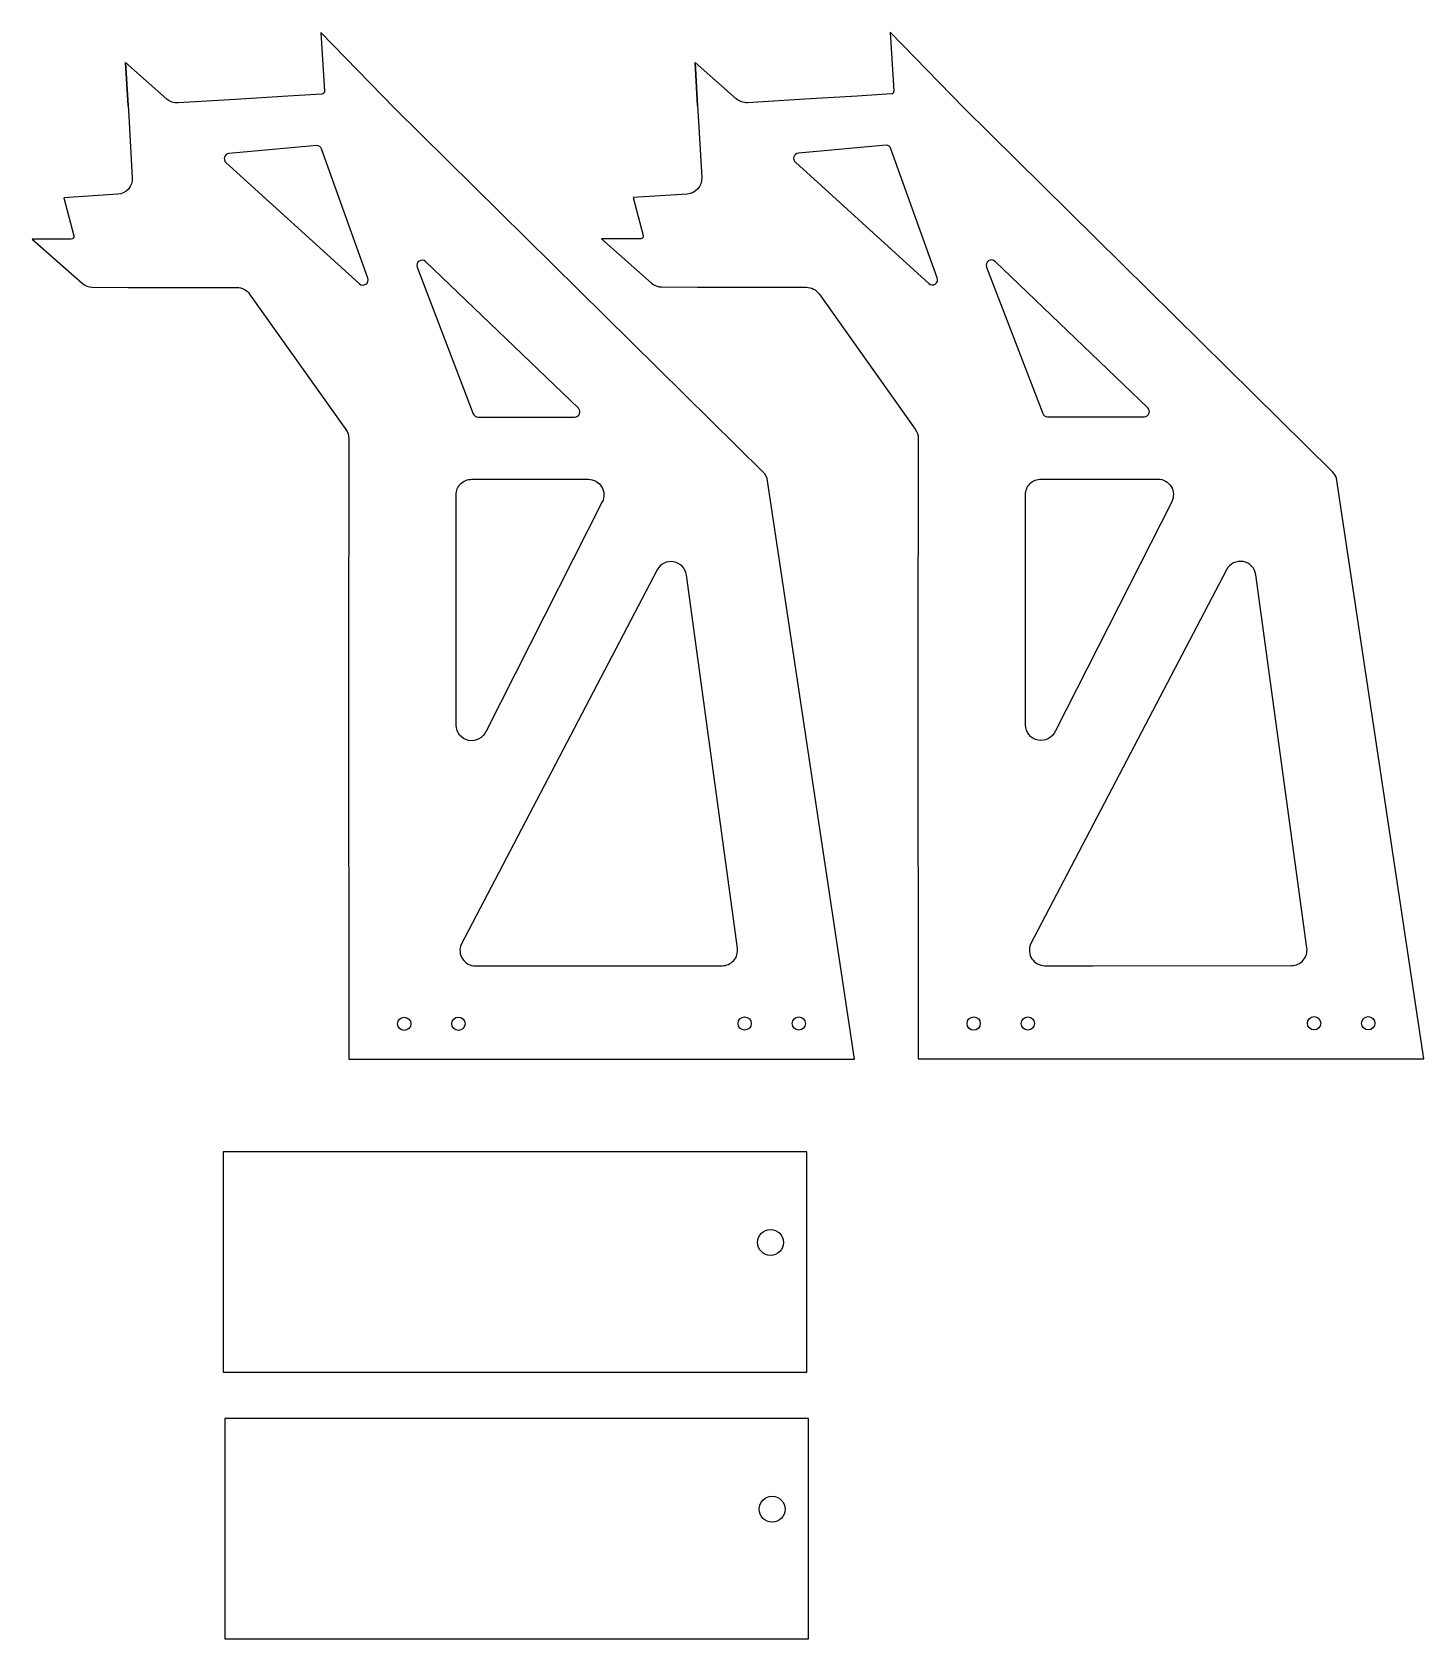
# Model space of a CAD drawing. Header units: inches. Extents: x 0 to 26.8, y 0.8 to 31.8.
import ezdxf

# ---------------------------------------------------------------- set-up
doc = ezdxf.new("R2010")
doc.units = ezdxf.units.IN
doc.header["$MEASUREMENT"] = 0
doc.layers.add('LAYER1', color=7, linetype='Continuous')

msp = doc.modelspace()

# ---------------------------------------------------------------- linework, layer by layer
at = {"color": 7}
for points in [[(15.834, 11.997), (14.16, 23.147, 0.162061), (14.074, 23.316), (6.967, 30.334), (5.546, 31.794), (5.615, 30.655, -0.414339), (5.569, 30.602), (4.912, 30.562), (3.902, 30.5), (2.795, 30.433, -0.198963), (2.578, 30.508), (1.784, 31.21), (1.834, 30.374), (1.847, 30.175), (1.913, 28.988, -0.411359), (1.633, 28.672), (0.592, 28.604), (0.784, 27.87, -0.491231), (0.736, 27.807), (-0.018, 27.807), (0.946, 26.956, 0.18037), (1.142, 26.881), (1.834, 26.874), (3.93, 26.874, -0.242798), (4.174, 26.748), (6.031, 24.136, -0.156016), (6.086, 23.962), (6.082, 19.414), (6.084, 11.997)], [(26.812, 12.001), (25.137, 23.151, 0.162061), (25.051, 23.32), (17.944, 30.338), (16.523, 31.798), (16.593, 30.659, -0.414339), (16.546, 30.606), (15.889, 30.566), (14.879, 30.504), (13.772, 30.437, -0.198963), (13.555, 30.512), (12.762, 31.214), (12.812, 30.378), (12.824, 30.179), (12.89, 28.992, -0.411359), (12.61, 28.676), (11.57, 28.608), (11.762, 27.874, -0.491231), (11.714, 27.811), (10.959, 27.811), (11.924, 26.96, 0.18037), (12.12, 26.885), (12.812, 26.878), (14.907, 26.878, -0.242798), (15.152, 26.752), (17.008, 24.14, -0.156016), (17.064, 23.966), (17.059, 19.418), (17.062, 12.001)], [(3.718, 29.284), (6.293, 26.946, 0.780856), (6.454, 27.054), (5.562, 29.546, 0.316917), (5.468, 29.613), (3.776, 29.458, 0.652772)], [(14.695, 29.288), (17.27, 26.95, 0.780856), (17.432, 27.058), (16.539, 29.55, 0.316917), (16.445, 29.617), (14.753, 29.462, 0.652772)], [(8.455, 23.177), (10.705, 23.176, -0.559252), (10.973, 22.74), (8.732, 18.321, -0.819622), (8.155, 18.436), (8.155, 22.877, -0.414214)], [(19.432, 23.181), (21.683, 23.18, -0.559252), (21.95, 22.744), (19.709, 18.325, -0.819622), (19.132, 18.44), (19.132, 22.881, -0.414214)], [(8.252, 14.209, 0.535324), (8.529, 13.794), (9.455, 13.794), (13.282, 13.797, 0.454384), (13.579, 14.138), (12.595, 21.331, 0.730375), (12.031, 21.429)], [(19.229, 14.213, 0.535324), (19.506, 13.798), (20.433, 13.798), (24.26, 13.801, 0.454384), (24.557, 14.142), (23.572, 21.335, 0.730375), (23.009, 21.433)]]:
    msp.add_lwpolyline(points, format="xyb", close=True, dxfattribs=at)
for points in [[(1.834, 30.374), (1.784, 31.21)], [(12.812, 30.378), (12.762, 31.214)], [(7.404, 27.265), (8.486, 24.44)], [(10.512, 24.548), (7.567, 27.373)], [(18.382, 27.269), (19.464, 24.444)], [(21.489, 24.552), (18.545, 27.377)], [(8.58, 24.376), (10.442, 24.376)], [(19.557, 24.38), (21.42, 24.38)], [(14.085, 11.993), (14.085, 11.993)], [(25.062, 11.997), (25.062, 11.997)]]:
    msp.add_lwpolyline(points, dxfattribs=at)
for points in [[(7.567, 27.373, 0.800913), (7.404, 27.265)], [(18.545, 27.377, 0.800913), (18.382, 27.269)], [(10.442, 24.376, 0.675715), (10.512, 24.548)], [(21.42, 24.38, 0.675715), (21.489, 24.552)], [(8.486, 24.44, 0.310715), (8.58, 24.376)], [(19.464, 24.444, 0.310715), (19.557, 24.38)]]:
    msp.add_lwpolyline(points, format="xyb", dxfattribs=at)
for points in [[(14.917, 10.212), (3.667, 10.212), (3.667, 6.712), (3.667, 5.962), (14.917, 5.962)], [(14.948, 5.069), (3.698, 5.069), (3.698, 1.569), (3.698, 0.819), (14.948, 0.819)]]:
    msp.add_lwpolyline(points, close=True)
for centre in [(14.217, 8.462), (14.248, 3.319)]:
    msp.add_circle(centre, 0.25)
at = {"layer": 'LAYER1', "color": 7}
for centre in [(7.155, 12.678), (8.199, 12.679), (13.718, 12.684), (14.762, 12.684), (18.133, 12.682), (19.177, 12.683), (24.696, 12.688), (25.74, 12.688)]:
    msp.add_circle(centre, 0.128, dxfattribs=at)

doc.saveas('drawing.dxf')
